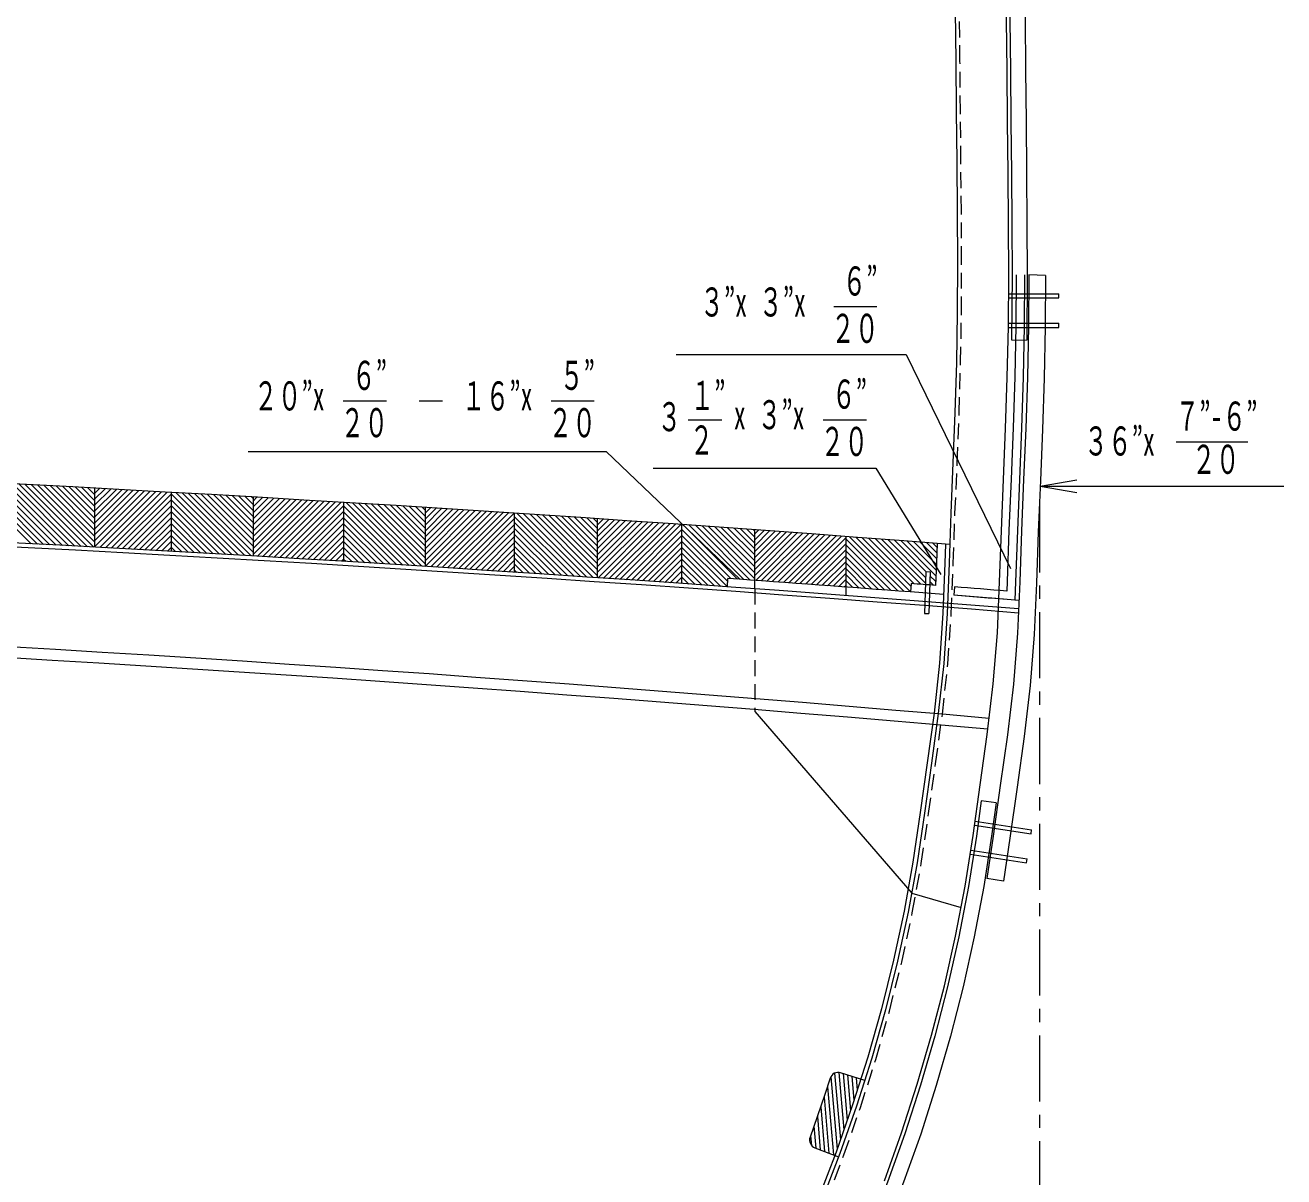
# Model space of a CAD drawing. Units: millimetres, scale not verified. Extents: x -8222 to 8222, y -5815 to 5815.
# Drawn here: x 2567 to 4470, y -2562 to -820 of the extents above; entities that cross this region are included whole.
import ezdxf
from ezdxf.enums import TextEntityAlignment as Align

# ---------------------------------------------------------------- set-up
doc = ezdxf.new("R2010")
doc.units = ezdxf.units.MM
doc.header["$LTSCALE"] = 20
doc.linetypes.add('CHAIN1', pattern=[8, 5, -1, 1, -1])
doc.linetypes.add('DASHED1', pattern=[1.8, 1.2, -0.6])
for name, color, linetype, lineweight in [('0-0_0', 3, 'Continuous', 18), ('0-1_芯', 4, 'CHAIN1', 18), ('0-2_寸法', 2, 'Continuous', 18)]:
    doc.layers.add(name, color=color, linetype=linetype, lineweight=lineweight)
doc.styles.add('ＭＳ ゴシック', font='')
doc.styles.get('ＭＳ ゴシック').set_extended_font_data('MS Gothic')

msp = doc.modelspace()

# ---------------------------------------------------------------- linework, layer by layer
at = {"layer": '0-0_0'}
for p, q in [((4109.95, -1198.73), (4084.57, -1197.75)), ((4053.9, -1226.23), (4130.15, -1226.23)), ((4053.54, -1270.68), (4130.15, -1270.68)), ((4130.15, -1277.03), (4130.15, -1270.68)), ((4053.54, -1277.03), (4130.15, -1277.03)), ((4058.23, -1295.85), (4081.07, -1296.32)), ((2622.92, -1606.75), (2531.34, -1515.17)), ((2632.4, -1607.26), (2538.37, -1513.22)), ((2641.89, -1607.76), (2547.83, -1513.71)), ((2651.37, -1608.27), (2557.3, -1514.2)), ((2660.86, -1608.78), (2566.77, -1514.69)), ((2670.35, -1609.29), (2576.24, -1515.18)), ((2671.6, -1601.56), (2585.72, -1515.67)), ((2671.6, -1592.58), (2595.19, -1516.16)), ((2671.6, -1583.6), (2604.67, -1516.66)), ((2671.6, -1574.62), (2614.15, -1517.16)), ((2671.6, -1565.64), (2623.63, -1517.66)), ((2671.6, -1556.66), (2633.11, -1518.16)), ((2671.6, -1547.68), (2642.6, -1518.67)), ((2671.6, -1538.69), (2652.08, -1519.17)), ((2671.6, -1529.71), (2661.57, -1519.68)), ((2671.6, -1520.73), (2671.06, -1520.19)), ((2671.6, -1520.22), (2671.6, -1609.35)), ((2671.6, -1528.08), (2679.07, -1520.62)), ((2671.6, -1537.06), (2687.59, -1521.08)), ((2671.6, -1546.04), (2696.11, -1521.54)), ((2671.6, -1555.02), (2704.63, -1522)), ((2671.6, -1564.01), (2713.14, -1522.47)), ((2613.44, -1606.25), (2531.34, -1524.16)), ((2603.96, -1605.75), (2531.34, -1533.14)), ((2671.6, -1572.99), (2721.66, -1522.93)), ((2671.6, -1581.97), (2730.17, -1523.4)), ((2671.6, -1590.95), (2738.69, -1523.86)), ((2671.6, -1599.93), (2747.2, -1524.33)), ((2671.6, -1608.91), (2755.71, -1524.8)), ((2679.7, -1609.79), (2764.22, -1525.27)), ((2688.22, -1610.25), (2772.73, -1525.75)), ((2696.74, -1610.71), (2781.23, -1526.22)), ((2705.26, -1611.17), (2787.84, -1528.59)), ((2713.77, -1611.64), (2787.84, -1537.57)), ((2787.84, -1615.73), (2787.84, -1526.59)), ((2879.58, -1620.95), (2787.84, -1529.21)), ((2870.05, -1620.4), (2787.84, -1538.19)), ((2889.11, -1621.5), (2794.58, -1526.97)), ((2898.65, -1622.05), (2804.09, -1527.5)), ((2908.18, -1622.61), (2813.61, -1528.04)), ((2911.47, -1616.92), (2823.13, -1528.57)), ((2911.47, -1607.94), (2832.65, -1529.11)), ((2911.47, -1598.96), (2842.17, -1529.65)), ((2911.47, -1589.98), (2851.69, -1530.2)), ((2911.47, -1581), (2861.22, -1530.74)), ((2911.47, -1572.02), (2870.74, -1531.29)), ((2911.47, -1563.04), (2880.27, -1531.83)), ((2911.47, -1554.06), (2889.8, -1532.38)), ((2911.47, -1545.08), (2899.33, -1532.94)), ((2911.47, -1536.09), (2908.87, -1533.49)), ((2911.47, -1533.64), (2911.47, -1622.8)), ((2911.47, -1539.66), (2917.16, -1533.97)), ((2911.47, -1548.64), (2925.65, -1534.47)), ((2911.47, -1557.62), (2934.13, -1534.96)), ((2911.47, -1566.61), (2942.61, -1535.46)), ((2911.47, -1575.59), (2951.1, -1535.96)), ((2911.47, -1584.57), (2959.58, -1536.46)), ((2911.47, -1593.55), (2968.05, -1536.96)), ((2911.47, -1602.53), (2976.53, -1537.47)), ((2911.47, -1611.51), (2985.01, -1537.97)), ((2911.47, -1620.49), (2993.48, -1538.47)), ((2917.77, -1623.17), (3001.96, -1538.98)), ((2926.26, -1623.66), (3010.43, -1539.49)), ((2934.74, -1624.16), (3018.9, -1540)), ((2943.22, -1624.66), (3027.37, -1540.51)), ((2951.7, -1625.16), (3035.84, -1541.02)), ((2960.18, -1625.66), (3044.31, -1541.53)), ((3048.64, -1630.97), (3048.64, -1541.8)), ((2594.48, -1605.26), (2531.34, -1542.12)), ((2585.01, -1604.76), (2531.34, -1551.1)), ((2575.53, -1604.27), (2531.34, -1560.08)), ((2722.29, -1612.1), (2787.84, -1546.55)), ((2730.8, -1612.57), (2787.84, -1555.53)), ((2860.53, -1619.85), (2787.84, -1547.17)), ((2851, -1619.31), (2787.84, -1556.15)), ((2968.66, -1626.16), (3048.64, -1546.18)), ((2977.14, -1626.66), (3048.64, -1555.16)), ((3137.55, -1636.45), (3048.64, -1547.54)), ((3127.97, -1635.85), (3048.64, -1556.52)), ((3147.13, -1637.05), (3052.09, -1542.01)), ((3156.71, -1637.65), (3061.65, -1542.59)), ((3166.29, -1638.25), (3071.21, -1543.17)), ((3171.45, -1634.43), (3080.78, -1543.76)), ((3171.45, -1625.45), (3090.35, -1544.34)), ((3171.45, -1616.47), (3099.92, -1544.93)), ((3171.45, -1607.49), (3109.49, -1545.53)), ((3171.45, -1598.51), (3119.06, -1546.12)), ((3171.45, -1589.53), (3128.64, -1546.71)), ((3171.45, -1580.55), (3138.21, -1547.31)), ((3171.45, -1571.57), (3147.79, -1547.91)), ((3171.45, -1562.59), (3157.37, -1548.51)), ((3171.45, -1553.61), (3166.95, -1549.11)), ((3171.45, -1549.39), (3171.45, -1638.58)), ((3171.45, -1558.07), (3179.62, -1549.91)), ((3171.45, -1567.05), (3188.06, -1550.44)), ((3171.45, -1576.03), (3196.51, -1550.98)), ((3171.45, -1585.01), (3204.95, -1551.51)), ((3171.45, -1593.99), (3213.39, -1552.05)), ((3171.45, -1602.97), (3221.83, -1552.59)), ((3171.45, -1611.95), (3230.27, -1553.13)), ((3171.45, -1620.94), (3238.71, -1553.67)), ((3171.45, -1629.92), (3247.15, -1554.22)), ((3171.75, -1638.59), (3255.59, -1554.76)), ((3180.2, -1639.13), (3264.02, -1555.3)), ((3188.64, -1639.66), (3272.46, -1555.85)), ((3197.09, -1640.2), (3280.89, -1556.4)), ((3205.53, -1640.74), (3289.32, -1556.95)), ((3213.97, -1641.28), (3297.75, -1557.5)), ((3222.41, -1641.82), (3306.18, -1558.05)), ((3306.88, -1647.29), (3306.88, -1558.1)), ((3406.47, -1653.92), (3310.91, -1558.36)), ((3416.1, -1654.57), (3320.52, -1558.99)), ((3425.73, -1655.22), (3330.13, -1559.62)), ((3431.82, -1652.33), (3339.75, -1560.26)), ((3431.82, -1643.35), (3349.36, -1560.9)), ((2739.31, -1613.04), (2787.84, -1564.51)), ((2747.82, -1613.51), (2787.84, -1573.49)), ((2841.48, -1618.76), (2787.84, -1565.13)), ((2831.95, -1618.22), (2787.84, -1574.11)), ((2985.61, -1627.17), (3048.64, -1564.14)), ((2994.09, -1627.68), (3048.64, -1573.12)), ((3118.39, -1635.25), (3048.64, -1565.5)), ((3108.82, -1634.66), (3048.64, -1574.48)), ((3230.85, -1642.36), (3306.88, -1566.32)), ((3239.29, -1642.9), (3306.88, -1575.3)), ((3396.84, -1653.27), (3306.88, -1563.32)), ((3387.21, -1652.62), (3306.88, -1572.3)), ((3431.82, -1634.37), (3358.98, -1561.53)), ((3431.82, -1625.39), (3368.6, -1562.17)), ((3431.82, -1616.41), (3378.23, -1562.82)), ((3431.82, -1607.43), (3387.85, -1563.46)), ((3431.82, -1598.45), (3397.48, -1564.11)), ((3431.82, -1589.47), (3407.1, -1564.75)), ((3431.82, -1580.49), (3416.73, -1565.4)), ((3431.82, -1571.51), (3426.37, -1566.06)), ((3431.82, -1566.43), (3431.82, -1655.63)), ((3431.82, -1567.11), (3432.46, -1566.47)), ((3431.82, -1576.09), (3440.87, -1567.04)), ((3431.82, -1585.07), (3449.28, -1567.61)), ((3431.82, -1594.05), (3457.69, -1568.19)), ((3431.82, -1603.03), (3466.09, -1568.76)), ((3431.82, -1612.01), (3474.5, -1569.34)), ((3431.82, -1620.99), (3482.9, -1569.91)), ((3431.82, -1629.97), (3491.3, -1570.49)), ((3431.82, -1638.95), (3499.7, -1571.07)), ((3431.82, -1647.93), (3508.1, -1571.65)), ((3433.02, -1655.72), (3516.5, -1572.24)), ((3441.43, -1656.29), (3524.9, -1572.82)), ((3449.83, -1656.86), (3533.29, -1573.4)), ((3458.24, -1657.44), (3541.69, -1573.99)), ((3466.64, -1658.01), (3550.08, -1574.58)), ((3475.05, -1658.59), (3558.47, -1575.17)), ((3559.84, -1664.48), (3559.84, -1575.26)), ((3643.75, -1657.72), (3561.41, -1575.37)), ((3653.43, -1658.41), (3571.06, -1576.05)), ((3663.11, -1659.11), (3580.73, -1576.73)), ((3670.07, -1657.09), (3590.39, -1577.41)), ((3670.07, -1648.11), (3600.05, -1578.1)), ((3670.07, -1639.13), (3609.72, -1578.79)), ((3670.07, -1630.15), (3619.39, -1579.47)), ((2756.33, -1613.98), (2787.84, -1582.47)), ((2764.84, -1614.45), (2787.84, -1591.45)), ((2822.43, -1617.68), (2787.84, -1583.09)), ((2812.92, -1617.14), (2787.84, -1592.07)), ((3002.56, -1628.18), (3048.64, -1582.1)), ((3011.03, -1628.69), (3048.64, -1591.08)), ((3099.25, -1634.07), (3048.64, -1583.46)), ((3089.68, -1633.48), (3048.64, -1592.44)), ((3247.73, -1643.44), (3306.88, -1584.28)), ((3256.16, -1643.99), (3306.88, -1593.26)), ((3377.58, -1651.98), (3306.88, -1581.28)), ((3367.96, -1651.33), (3306.88, -1590.26)), ((3483.45, -1659.17), (3559.84, -1582.78)), ((3491.85, -1659.75), (3559.84, -1591.76)), ((3634.08, -1657.02), (3559.84, -1582.79)), ((3628.77, -1660.7), (3559.84, -1591.77)), ((3670.07, -1621.17), (3629.06, -1580.17)), ((3670.07, -1612.19), (3638.73, -1580.86)), ((3670.07, -1603.21), (3648.41, -1581.55)), ((3670.07, -1594.23), (3658.08, -1582.25)), ((3670.07, -1585.25), (3667.76, -1582.95)), ((3670.07, -1672.35), (3670.07, -1583.11)), ((3670.07, -1589.29), (3675.83, -1583.53)), ((3670.07, -1598.27), (3684.2, -1584.14)), ((3670.07, -1607.25), (3692.58, -1584.74)), ((3670.07, -1616.23), (3700.95, -1585.35)), ((3670.07, -1625.21), (3709.32, -1585.96)), ((3670.07, -1634.19), (3717.69, -1586.57)), ((3670.07, -1643.17), (3726.05, -1587.19)), ((3670.07, -1652.16), (3734.42, -1587.8)), ((3671.48, -1659.72), (3742.79, -1588.42)), ((3679.86, -1660.32), (3751.15, -1589.03)), ((3688.23, -1660.93), (3759.51, -1589.65)), ((3696.6, -1661.54), (3767.87, -1590.27)), ((3704.97, -1662.15), (3776.23, -1590.89)), ((3713.34, -1662.76), (3784.59, -1591.51)), ((3721.71, -1663.38), (3792.95, -1592.13)), ((3730.07, -1663.99), (3801.31, -1592.76)), ((3738.44, -1664.6), (3807.56, -1595.48)), ((3807.56, -1593.22), (3807.56, -1682.47)), ((3886.23, -1675.69), (3807.56, -1597.02)), ((3895.95, -1676.43), (3813.16, -1593.64)), ((3905.4, -1676.9), (3822.87, -1594.37)), ((3906.04, -1668.56), (3832.58, -1595.1)), ((3911.34, -1664.87), (3842.29, -1595.83)), ((3921.06, -1665.62), (3852.01, -1596.57)), ((3928.25, -1663.82), (3861.72, -1597.3)), ((3928.51, -1655.11), (3871.44, -1598.04)), ((3928.78, -1646.4), (3881.16, -1598.78)), ((2773.35, -1614.93), (2787.84, -1600.43)), ((2781.85, -1615.4), (2787.84, -1609.42)), ((2803.4, -1616.61), (2787.84, -1601.05)), ((2793.88, -1616.07), (2787.84, -1610.03)), ((3019.5, -1629.2), (3048.64, -1600.06)), ((3027.97, -1629.71), (3048.64, -1609.04)), ((3036.44, -1630.23), (3048.64, -1618.03)), ((3080.11, -1632.89), (3048.64, -1601.42)), ((3070.54, -1632.3), (3048.64, -1610.4)), ((3264.6, -1644.53), (3306.88, -1602.25)), ((3273.03, -1645.08), (3306.88, -1611.23)), ((3358.34, -1650.69), (3306.88, -1599.24)), ((3348.72, -1650.05), (3306.88, -1608.22)), ((3339.1, -1649.42), (3306.88, -1617.2)), ((3500.25, -1660.33), (3559.84, -1600.74)), ((3508.65, -1660.91), (3559.84, -1609.72)), ((3628.17, -1669.08), (3559.84, -1600.75)), ((3618.77, -1668.66), (3559.84, -1609.73)), ((3746.8, -1665.22), (3807.56, -1604.47)), ((3755.17, -1665.84), (3807.56, -1613.45)), ((3876.51, -1674.95), (3807.56, -1606)), ((3866.79, -1674.21), (3807.56, -1614.98)), ((3944.06, -1652.7), (3890.88, -1599.52)), ((3944.39, -1644.04), (3900.61, -1600.26)), ((3944.71, -1635.39), (3910.33, -1601.01)), ((3945.03, -1626.72), (3920.06, -1601.76)), ((3945.33, -1618.05), (3929.79, -1602.5)), ((3945.64, -1609.38), (3939.52, -1603.26)), ((3044.9, -1630.74), (3048.64, -1627.01)), ((3060.98, -1631.72), (3048.64, -1619.38)), ((3051.41, -1631.13), (3048.64, -1628.36)), ((3281.46, -1645.63), (3306.88, -1620.21)), ((3289.89, -1646.18), (3306.88, -1629.19)), ((3329.48, -1648.78), (3306.88, -1626.18)), ((3319.87, -1648.15), (3306.88, -1635.16)), ((3517.05, -1661.49), (3559.84, -1618.7)), ((3525.44, -1662.08), (3559.84, -1627.68)), ((3533.84, -1662.66), (3559.84, -1636.66)), ((3609.1, -1667.97), (3559.84, -1618.71)), ((3599.44, -1667.28), (3559.84, -1627.69)), ((3589.77, -1666.6), (3559.84, -1636.67)), ((3763.53, -1666.46), (3807.56, -1622.43)), ((3771.89, -1667.08), (3807.56, -1631.41)), ((3857.07, -1673.47), (3807.56, -1623.96)), ((3847.35, -1672.73), (3807.56, -1632.94)), ((3298.32, -1646.73), (3306.88, -1638.17)), ((3306.75, -1647.28), (3306.88, -1647.15)), ((3310.26, -1647.51), (3306.88, -1644.14)), ((3542.23, -1663.25), (3559.84, -1645.64)), ((3550.62, -1663.84), (3559.84, -1654.62)), ((3580.1, -1665.91), (3559.84, -1645.65)), ((3570.44, -1665.23), (3559.84, -1654.63)), ((3780.25, -1667.7), (3807.56, -1640.39)), ((3788.6, -1668.32), (3807.56, -1649.37)), ((3837.64, -1672), (3807.56, -1641.92)), ((3827.93, -1671.27), (3807.56, -1650.9)), ((3928.78, -1646.34), (3926.84, -1709.77)), ((3928.78, -1646.34), (3935.13, -1646.54)), ((3935.13, -1646.54), (3933.19, -1709.97)), ((3943.74, -1661.35), (3934.94, -1652.56)), ((3559.01, -1664.43), (3559.84, -1663.6)), ((3560.78, -1664.55), (3559.84, -1663.61)), ((3629.06, -1656.66), (3628.15, -1669.33)), ((3796.96, -1668.94), (3807.56, -1658.35)), ((3805.32, -1669.57), (3807.56, -1667.33)), ((3818.22, -1670.54), (3807.56, -1659.88)), ((3808.51, -1669.81), (3807.56, -1668.86)), ((3906.35, -1664.49), (3905.38, -1677.15)), ((3940.53, -1667.12), (3934.68, -1661.27)), ((3972.12, -1669.58), (3971.14, -1682.24)), ((3926.84, -1709.77), (3933.19, -1709.97)), ((4035.19, -1996.22), (4012.54, -1993.08)), ((4002.48, -2029.9), (4087.87, -2043.06)), ((4003.45, -2023.63), (4088.83, -2036.79)), ((4087.87, -2043.06), (4088.83, -2036.79)), ((3995.71, -2073.83), (4081.1, -2086.99)), ((3996.68, -2067.56), (4082.06, -2080.72)), ((4081.1, -2086.99), (4082.06, -2080.72)), ((4046.01, -2114.3), (4020.89, -2110.41)), ((3784.94, -2410.32), (3794.5, -2519.62)), ((3790.83, -2404.8), (3799.6, -2505.04)), ((3797.11, -2403.68), (3804.7, -2490.46)), ((3836.28, -2415.75), (3799.96, -2404.24)), ((3803.63, -2405.4), (3809.8, -2475.88)), ((3810.19, -2407.48), (3814.9, -2461.3)), ((3816.74, -2409.56), (3819.95, -2446.23)), ((3823.3, -2411.63), (3824.95, -2430.47)), ((3829.86, -2413.71), (3829.94, -2414.71)), ((3779.89, -2425.5), (3788.91, -2528.53)), ((3774.88, -2441.07), (3782.31, -2526.01)), ((3764.68, -2470.23), (3769.12, -2520.96)), ((3769.78, -2455.65), (3775.72, -2523.48)), ((3759.59, -2484.81), (3762.53, -2518.43)), ((3754.49, -2499.39), (3755.77, -2514.03)), ((3761.08, -2517.88), (3796.87, -2531.58))]:
    msp.add_line(p, q, dxfattribs=at)
at = {"layer": '0-0_0', "color": 1, "linetype": 'DASHED1'}
msp.add_line((3670.07, -1672.35), (3670.07, -1858.07), dxfattribs=at)
at = {"layer": '0-0_0'}
for points in [[(4051.96, -1352.87), (4053.57, -1275.64), (4054.09, -1198.38), (4053.77, -1121.1), (4053.06, -1043.8), (4052.35, -966.48), (4051.68, -889.17), (4050.96, -811.86), (4050.13, -734.55), (4049.11, -657.25), (4047.83, -579.96), (4046.22, -502.68), (4044.23, -425.42), (4041.81, -348.16), (4038.92, -270.92), (4035.89, -193.65), (4033.19, -116.34), (4031.3, -39), (4030.05, 38.32), (4028.43, 115.56), (4025.41, 192.7), (4014.82, 347.67)], [(4042.87, -241.83), (4044, -270.72), (4046.88, -347.99), (4049.31, -425.27), (4051.3, -502.57), (4052.91, -579.87), (4054.19, -657.18), (4055.21, -734.49), (4056.04, -811.81), (4056.76, -889.12), (4057.43, -966.44), (4058.14, -1043.75), (4058.85, -1121.07), (4059.17, -1198.39), (4058.52, -1295.85)], [(4065.71, -240.93), (4066.81, -269.19), (4069.71, -346.52), (4072.14, -423.87), (4074.13, -501.24), (4075.74, -578.61), (4077.03, -655.99), (4078.06, -733.38), (4078.89, -810.77), (4079.61, -888.17), (4080.29, -965.57), (4081, -1042.97), (4081.71, -1120.36), (4082.03, -1197.74), (4081.36, -1296.32)], [(3973.36, -798.67), (3974.07, -874.62), (3974.74, -950.56), (3975.44, -1026.5), (3976.15, -1102.45), (3976.6, -1178.39), (3976.35, -1254.34), (3975.04, -1330.27), (3972.77, -1406.18), (3969.76, -1482.07), (3966.53, -1557.95), (3963.83, -1633.85), (3960.98, -1709.74), (3955.79, -1785.5), (3947.53, -1860.99), (3937.2, -1936.23), (3926.64, -2011.44), (3915.6, -2086.58), (3902.08, -2161.31), (3886.05, -2235.54), (3867.62, -2309.21), (3846.89, -2382.27), (3823.94, -2454.67), (3798.88, -2526.35), (3771.72, -2597.28)], [(4084.57, -1197.75), (4084.05, -1275.15), (4082.45, -1352.53), (4079.9, -1429.89), (4076.73, -1507.23), (4073.52, -1584.56), (4070.92, -1661.92), (4067.51, -1739.25), (4061.27, -1816.39), (4052.21, -1893.26), (4041.41, -1969.9), (4030.77, -2046.57), (4020.89, -2110.41)], [(4109.97, -1198.73), (4109.42, -1276.29), (4107.83, -1353.84), (4105.26, -1431.37), (4102.08, -1508.87), (4098.88, -1586.37), (4096.27, -1663.89), (4092.82, -1741.38), (4086.57, -1818.69), (4077.5, -1895.72), (4066.69, -1972.53), (4056.02, -2049.36), (4046.01, -2114.3)], [(4065.52, -1197.62), (4065, -1274.89), (4063.41, -1352.02), (4060.87, -1429.19), (4057.69, -1506.45), (4054.49, -1583.85), (4051.89, -1661.18), (4051.24, -1675.8)], [(4078.22, -1197.7), (4077.7, -1275.06), (4076.11, -1352.36), (4073.56, -1429.66), (4070.38, -1506.97), (4067.18, -1584.33), (4064.58, -1661.68), (4063.35, -1689.51)], [(4053.9, -1232.58), (4130.15, -1232.58), (4130.15, -1226.23)], [(3866.18, -2567.73), (3892.09, -2495.04), (3915.89, -2421.63), (3937.49, -2347.55), (3956.81, -2272.85), (3973.76, -2197.59), (3988.22, -2121.81), (4000.13, -2045.54), (4010.75, -1968.99), (4021.56, -1892.48), (4030.68, -1815.86), (4036.99, -1738.99), (4040.43, -1661.87), (4043.02, -1584.6), (4046.21, -1507.33), (4049.41, -1430.1), (4051.96, -1352.87)], [(3958.52, -1604.73), (3957.49, -1633.61), (3954.64, -1709.4), (3949.47, -1784.94), (3941.22, -1860.21), (3930.91, -1935.36), (3920.35, -2010.54), (3909.33, -2085.55), (3895.85, -2160.07), (3879.87, -2234.1), (3861.48, -2307.57), (3840.8, -2380.44), (3817.92, -2452.66), (3792.91, -2524.17), (3765.83, -2594.9)], [(3945.84, -1603.74), (3944.8, -1633.15), (3943.51, -1667.36)], [(3670.07, -1858.07), (3907.6, -2132.54), (3982.06, -2154.07)], [(4012.54, -1993.08), (4005.16, -2046.28), (3993.23, -2122.68), (3978.73, -2198.62), (3961.75, -2274.05), (3942.39, -2348.9), (3920.74, -2423.13), (3896.9, -2496.67), (3870.94, -2569.5), (3842.85, -2641.54), (3812.06, -2712.45), (3777.92, -2781.82), (3740.09, -2849.25), (3699, -2914.73), (3655.2, -2978.45), (3641, -2997.67)], [(4035.19, -1996.22), (4028.25, -2046.2), (4016.44, -2122.63), (4002.08, -2198.6), (3985.26, -2274.07), (3966.07, -2348.97), (3944.61, -2423.25), (3920.97, -2496.88), (3895.22, -2569.79), (3867.38, -2641.92), (3836.95, -2712.97), (3803.32, -2782.54), (3766.06, -2850.22), (3725.48, -2915.99), (3682.14, -2979.99), (3659.35, -3011.23)], [(3784.01, -2412.51), (3775.74, -2438.61), (3753.64, -2501.83)]]:
    msp.add_lwpolyline(points, dxfattribs=at)
at = {"layer": '0-0_0', "color": 1, "linetype": 'DASHED1'}
msp.add_lwpolyline([(3777.61, -2599.66), (3804.84, -2528.54), (3829.97, -2456.67), (3852.97, -2384.1), (3873.75, -2310.85), (3892.24, -2236.98), (3908.31, -2162.54), (3921.86, -2087.6), (3932.92, -2012.34), (3943.49, -1937.11), (3953.83, -1861.77), (3962.12, -1786.06), (3967.33, -1710.07), (3970.18, -1634.08), (3972.88, -1558.2), (3976.1, -1482.33), (3979.11, -1406.4), (3981.39, -1330.42), (3982.7, -1254.4), (3982.95, -1178.38), (3982.5, -1102.4), (3981.79, -1026.44), (3981.09, -950.5), (3980.42, -874.56), (3979.71, -798.61)], dxfattribs=at)
at = {"layer": '0-0_0'}
for centre, radius, start, end in [((-240.48, -55706.3), 54264.28, 85.55492, 90.28314), ((-241.06, -55719.1), 54188.08, 85.43781, 90.35577), ((-241.06, -55719.1), 54181.73, 85.43757, 90.27401), ((-498.46, -53579.81), 51908.92, 85.0014, 90.0019), ((-241.06, -55719.1), 54200.78, 85.6125, 85.9054), ((-241.06, -55719.1), 54213.48, 85.57311, 85.6125), ((-241.06, -55719.1), 54213.48, 85.45891, 85.54278), ((-494.61, -53613.84), 51925.98, 85.00947, 90.02016), ((-241.06, -55719.1), 54200.78, 85.55914, 85.6125), ((-241.06, -55719.1), 54200.78, 85.445, 85.54278), ((-241.06, -55719.1), 54200.78, 85.43781, 85.54278), ((3796.12, -2416.34), 12.7, 72.4162, 162.4162), ((3765.62, -2506.02), 12.7, 160.72681, 249.04775)]:
    msp.add_arc(centre, radius, start, end, dxfattribs=at)
at = {"layer": '0-1_芯'}
msp.add_line((4100.48, -1547.62), (4100.48, -4493.26), dxfattribs=at)
at = {"layer": '0-2_寸法'}
for p, q in [((3854.9, -1246.11), (3789.42, -1246.11)), ((3113, -1388.77), (3047.52, -1388.77)), ((3197.95, -1388.77), (3162.68, -1388.77)), ((3427.39, -1388.77), (3361.91, -1388.77)), ((3620.09, -1417.16), (3569.29, -1417.16)), ((3838.94, -1417.16), (3773.46, -1417.16)), ((2904, -1464.98), (3445.44, -1464.98)), ((3445.44, -1464.98), (3647.25, -1657.97)), ((4307.52, -1450.05), (4415.78, -1450.05)), ((3516.59, -1490.14), (3853.08, -1490.14)), ((3853.08, -1490.14), (3951.34, -1650.88)), ((4101.74, -1517.17), (4156.89, -1507.44)), ((4101.74, -1517.17), (4156.89, -1526.89)), ((4101.74, -1517.17), (4470.2, -1517.17))]:
    msp.add_line(p, q, dxfattribs=at)
msp.add_lwpolyline([(3551.07, -1317.98), (3898.84, -1317.98), (4056.69, -1641.64)], dxfattribs=at)

# ---------------------------------------------------------------- texts
at = {"layer": '0-2_寸法', "style": 'ＭＳ ゴシック', "width": 0.6}
for s, p in [('６”', (3802.67, -1242.13)), ('３”x ３”x', (3587.41, -1273.92)), ('２０', (3785.48, -1313.7)), ('６”', (3060.78, -1384.79)), ('５”', (3375.17, -1384.79)), ('２０”x', (2912.48, -1415.88)), ('１６”x', (3226.87, -1415.88)), ('１”', (3572.69, -1415.13)), ('６”', (3786.72, -1413.18)), ('３', (3522.91, -1447.35)), ('x ３”x', (3638.42, -1444.27)), ('７”-６”', (4306.29, -1446.42)), ('２０', (3043.59, -1456.36)), ('２０', (3357.98, -1456.36)), ('２', (3571.71, -1482.54)), ('２０', (3769.53, -1484.75)), ('３６”x', (4168.16, -1484.05)), ('２０', (4331.23, -1511.75))]:
    msp.add_text(s, height=43.99, dxfattribs=at).set_placement(p, align=Align.BOTTOM_LEFT)

doc.saveas('drawing.dxf')
